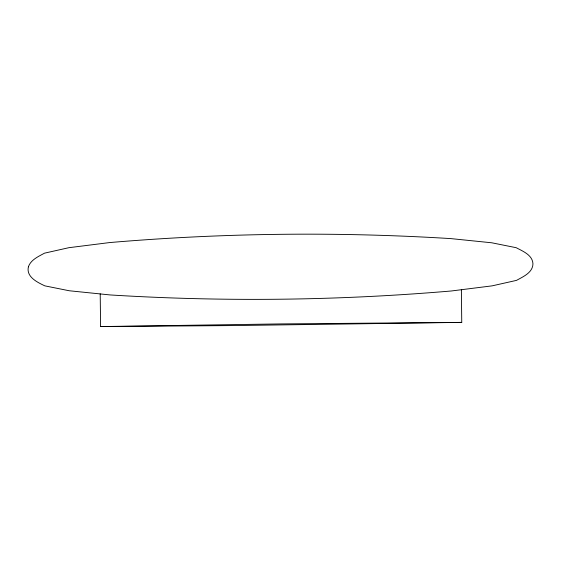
<?xml version="1.0" encoding="UTF-8"?>
<svg xmlns="http://www.w3.org/2000/svg" width="561" height="561" viewBox="0 0 561 561"><rect width="100%" height="100%" fill="white"/><g stroke="black" fill="none" stroke-linecap="round" stroke-linejoin="round"><path stroke-width="0.84" d="M100.209 293.81L100.594 326.572L281.075 323.914L461.752 322.379L461.373 289.623M461.752 322.379L234.533 325.555L100.594 326.572M28.401 266.812C25.981 276.938 37.468 282.358 44.824 285.851L69.248 290.759L110.124 294.939C223.727 301.965 337.904 300.633 451.31 290.984L492.13 285.851L516.492 280.381C523.062 276.72 532.761 272.695 532.95 263.845C532.557 255.031 522.81 251.195 516.176 247.696L491.752 242.787L450.876 238.607C337.273 231.581 223.096 232.913 109.69 242.562L68.87 247.696L44.508 253.165C38.499 256.475 30.757 259.785 28.401 266.812"/></g></svg>
